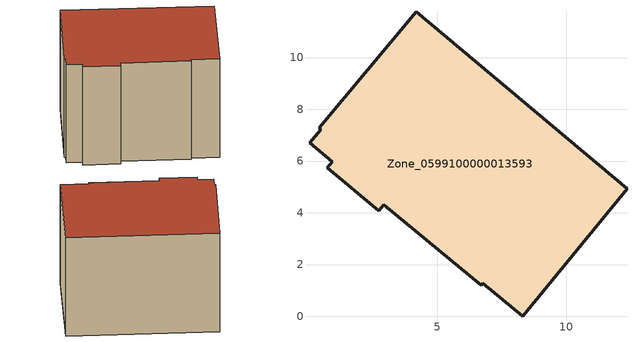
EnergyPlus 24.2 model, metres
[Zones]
Zone_0599100000013593
 floor ground (C_G): 4.19,11.78 12.34,4.92 8.31,0 6.76,1.27 6.7,1.19 2.94,4.31 2.75,4.08 0.75,5.75 0.94,5.98 0.07,6.71 0.5,7.22 0.44,7.29 z0
 wall outside (C_F): 0.75,5.75 2.75,4.08 2.94,4.31 6.7,1.19 6.76,1.27 8.31,0 12.34,4.92 4.19,11.78 0.44,7.29 0.5,7.22 0.07,6.71 0.94,5.98 0.75,5.75 z0:8.29
 roof outside (C_R): 0.44,7.29 0.5,7.22 0.07,6.71 0.94,5.98 0.75,5.75 2.75,4.08 2.94,4.31 6.7,1.19 6.76,1.27 8.31,0 12.34,4.92 4.19,11.78 z8.29
[BUILDING]
Pand.0599100000013593: North Axis=0; Terrain=City; Loads Convergence Tolerance Value=0.04; Temperature Convergence Tolerance Value=0.4; Solar Distribution=FullExterior; Maximum Number of Warmup Days=25; Minimum Number of Warmup Days=1
[Site:Location]
Rotterdam.The.Hague.AP_ZH_NLD Design_Conditions: Latitude=51.96; Longitude=4.45; Time Zone=1; Elevation=-4.5
[SITE:GROUNDTEMPERATURE:BUILDINGSURFACE]
18, 18, 18, 18, 18, 18, 18, 18, 18, 18, 18, 18
[MATERIAL] Thermal Absorptance=0.9; Solar Absorptance=0.7; Visible Absorptance=0.7
Name | Roughness | Thickness | Conductivity | Density | Specific Heat
G.TC.1946-1964 | MediumSmooth | 0.15 | 1 | 540 | 1210
F.TC.1946-1964 | Rough | 0.3 | 0.857143 | 1920 | 840
R.TC.1946-1964 | MediumRough | 0.2 | 0.235294 | 1500 | 1000
[CONSTRUCTION]
C_G: G.TC.1946-1964
C_F: F.TC.1946-1964
C_R: R.TC.1946-1964
[ZONE]
Zone_0599100000013593: Type=1; Multiplier=1; Ceiling Height=Autocalculate; Volume=Autocalculate; Floor Area=autocalculate; Part of Total Floor Area=Yes
[ZONEINFILTRATION:DESIGNFLOWRATE]
Infil_Zone_0599100000013593: Zone or ZoneList or Space or SpaceList=Zone_0599100000013593; Schedule=AlwaysOn; Design Flow Rate Calculation Method=Flow/Area; Flow Rate per Floor Area=0.003; Constant Term Coefficient=1; Temperature Term Coefficient=0; Velocity Term Coefficient=0; Velocity Squared Term Coefficient=0
[HVACTEMPLATE:ZONE:IDEALLOADSAIRSYSTEM]
Zone_0599100000013593: Maximum Heating Supply Air Temperature=50; Minimum Cooling Supply Air Temperature=13; Maximum Heating Supply Air Humidity Ratio=0.0156; Minimum Cooling Supply Air Humidity Ratio=0.0077; Heating Limit=NoLimit; Cooling Limit=NoLimit; Dehumidification Control Type=ConstantSensibleHeatRatio; Cooling Sensible Heat Ratio=0.7; Dehumidification Setpoint=60; Humidification Control Type=None; Humidification Setpoint=30; Outdoor Air Method=None; Outdoor Air Flow Rate per Person=0.00944; Outdoor Air Flow Rate per Zone Floor Area=0; Outdoor Air Flow Rate per Zone=0; Demand Controlled Ventilation Type=None; Outdoor Air Economizer Type=NoEconomizer; Heat Recovery Type=None; Sensible Heat Recovery Effectiveness=0.7; Latent Heat Recovery Effectiveness=0.65
[ZONECONTROL:THERMOSTAT]
ThermostatControl_Zone_0599100000013593: Zone or ZoneList=Zone_0599100000013593; Control Type Schedule=DualSetpointControlType; Control 1=Thermostat_Zone_0599100000013593; Temperature Difference Between Cutout And Setpoint=0
[THERMOSTATSETPOINT:DUALSETPOINT]
Thermostat_Zone_0599100000013593: Heating Setpoint Temperature Schedule=HeatingSetpoint_Zone_0599100000013593; Cooling Setpoint Temperature Schedule=CoolingSetpoint_Zone_0599100000013593
[SCHEDULE:COMPACT]
HeatingSetpoint_Zone_0599100000013593: Through: 12/31, For: AllDays, Until: 24:00, 21
CoolingSetpoint_Zone_0599100000013593: Through: 12/31, For: AllDays, Until: 24:00, 24
DualSetpointControlType: Through: 12/31, For: AllDays, Until: 24:00, 4
AlwaysOn: Through: 12/31, For: AllDays, Until: 24:00, 1
